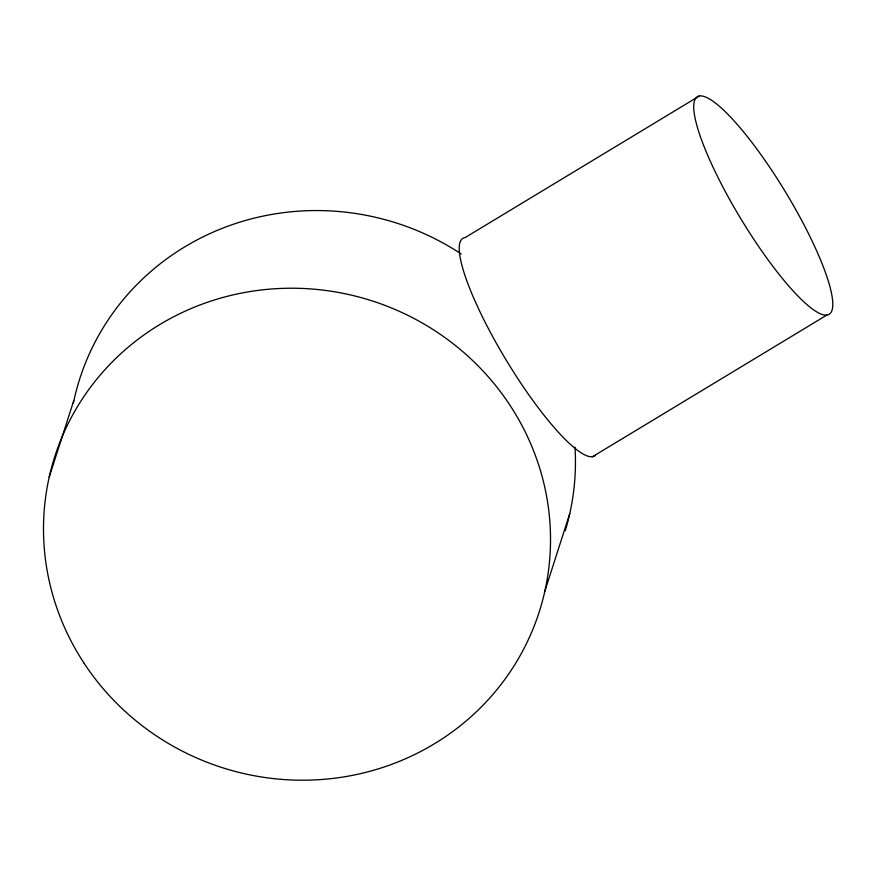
<?xml version="1.0" encoding="UTF-8"?>
<svg xmlns="http://www.w3.org/2000/svg" width="876" height="876" viewBox="0 0 876 876"><rect width="100%" height="100%" fill="white"/><g stroke="black" fill="none" stroke-linecap="round" stroke-linejoin="round"><path stroke-width="1.31" d="M49.209 477.091L74.153 399.423A254.369 245.116 17.8 0 1 461.159 253.92M544.806 591.333L569.739 513.664M699.519 95.889L465.134 237.571A127.184 26.039 58.8 0 0 505.2 358.459A127.184 26.039 58.8 0 0 595.527 455.279M592.439 456.757L826.824 315.075A127.184 26.039 58.8 0 0 755.43 147.102A127.184 26.039 58.8 0 0 707.26 154.275A127.184 26.039 58.8 0 0 826.824 315.075M73.299 403.387A254.369 245.116 17.8 0 1 73.858 400.737M575.006 447.132A254.369 245.116 17.8 0 1 565.239 530.768M83.932 663.012A254.369 245.116 17.8 0 0 522.512 651.317A254.369 245.116 17.8 0 0 284.59 288.314A254.369 245.116 17.8 0 0 83.932 663.012"/></g></svg>
